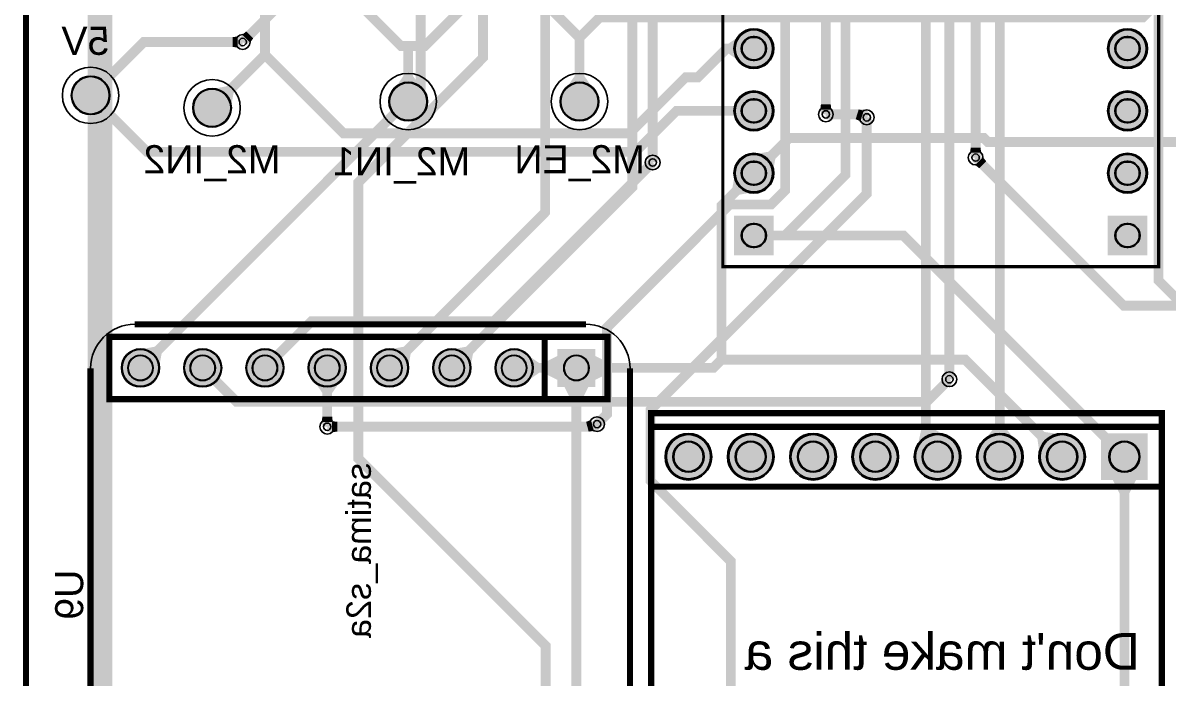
# Model space of a CAD drawing. Header units: millimetres. Extents: x -10 to 60, y -218 to 1.
# Drawn here: x -10.13 to 36.58, y -67.83 to -41.12 of the extents above; entities that cross this region are included whole.
import ezdxf

# ---------------------------------------------------------------- set-up
doc = ezdxf.new("R2010")
doc.units = ezdxf.units.MM
for name, color, linetype, true_color in [('BoardOutLine', 7, 'Continuous', 0xff00ff), ('BottomLayer', 7, 'Continuous', 0x0000ff), ('BottomPasteMaskLayer', 7, 'Continuous', 0x800000), ('BottomSilkLayer', 7, 'Continuous', 0x66cc33), ('BottomSolderMaskLayer', 7, 'Continuous', 0xaa00ff), ('Document', 7, 'Continuous', 0xffffff), ('Hole', 7, 'Continuous', 0x222222), ('Multi-Layer', 7, 'Continuous', 0xc0c0c0), ('TopLayer', 7, 'Continuous', 0xff0000), ('TopSilkLayer', 7, 'Continuous', 0xffcc00), ('TopSolderMaskLayer', 7, 'Continuous', 0x800080)]:
    doc.layers.add(name, color=color, linetype=linetype, true_color=true_color)
doc.styles.get("Standard").update_dxf_attribs({"font": 'arial.ttf'})

msp = doc.modelspace()

# ---------------------------------------------------------------- hatches: boundary and pattern name
at = {"layer": 'BottomLayer'}
for points in [[(-1.3612749000001259, -42.119745580000085), (-1.3612749000001259, -41.66974647999996), (-1.5712744799999427, -41.694745160000025), (-1.5712744799999427, -42.09474436000005)], [(19.180985260000057, -42.7355), (19.180985260000057, -41.592500000000086), (18.647585260000028, -41.96400040000003), (18.647585260000028, -42.36399960000006)], [(-8.127999999999986, -44.069000000000074, 1), (-6.603999999999985, -44.069000000000074, 1)], [(6.159499999999866, -43.81898526000009), (5.016500000000065, -43.81898526000009), (5.388000399999896, -43.28558526000006), (5.787999600000035, -43.28558526000006)], [(13.144499999999994, -43.81898526000009), (12.001499999999965, -43.81898526000009), (12.373000400000024, -43.28558526000006), (12.772999599999935, -43.28558526000006)], [(-3.175000000000011, -44.57700000000011, 1), (-1.651000000000011, -44.57700000000011, 1)], [(-2.460718980000024, -43.81649606000008), (-1.6524960599999758, -44.624718980000125), (-1.5380157199999758, -43.984857420000026), (-1.8208574200000385, -43.70201571999996)], [(4.826000000000079, -44.32300000000009, 1), (6.35000000000008, -44.32300000000009, 1)], [(11.810999999999979, -44.32300000000009, 1), (13.33499999999998, -44.32300000000009, 1)], [(24.165681919999884, -44.69255476000012), (24.031905200000097, -45.122208460000024), (23.83601785999997, -45.04495182000005), (23.9605591400001, -44.644952620000026)], [(19.637281019999932, -46.48349605999999), (20.445503939999867, -47.291718980000155), (20.559984279999867, -46.651857420000056), (20.277142579999804, -46.36901571999999)], [(29.028572879999842, -46.58841584000004), (28.710371839999766, -46.906611800000064), (28.876541180000117, -47.03742688000011), (29.15938541999992, -46.75458772000002)], [(18.924496060000024, -47.196281020000015), (19.73271897999996, -48.00450394000006), (19.09285741999986, -48.11898428000006), (18.810015720000024, -47.836142580000114)], [(10.40207724000004, -55.743998239999996), (10.40207724000004, -54.61900176000006), (10.92707745999985, -54.98150039999996), (10.92707745999985, -55.3814996000001)], [(11.695968480000033, -54.681501000000026), (11.695968480000033, -55.68149900000003), (11.09596967999994, -55.3814996000001), (11.09596967999994, -54.98150039999996)], [(13.19603152000002, -55.68149900000003), (13.19603152000002, -54.681501000000026), (13.796030319999886, -54.98150039999996), (13.796030319999886, -55.3814996000001)], [(2.4844298799998796, -57.80300352000006), (2.4844298799998796, -57.35300442000005), (2.694429459999924, -57.37800564000008), (2.694429459999924, -57.778004839999994)], [(13.155592179999871, -57.74167014), (13.040263480000135, -57.30670022000004), (12.84191487999999, -57.37800564000008), (12.94797003999986, -57.778004839999994)], [(31.359767099999885, -58.85736006000002), (32.31436006000001, -57.90276710000012), (31.533010339999805, -57.79316610000001), (31.2501661, -58.07601034000004)]]:
    msp.add_hatch(color=256, dxfattribs=at).paths.add_polyline_path(points)
at = {"layer": 'BottomPasteMaskLayer'}
for points in [[(-8.127999999999986, -44.069000000000074, 1), (-6.603999999999985, -44.069000000000074, 1)], [(-3.175000000000011, -44.57700000000011, 1), (-1.651000000000011, -44.57700000000011, 1)], [(4.826000000000079, -44.32300000000009, 1), (6.35000000000008, -44.32300000000009, 1)], [(11.810999999999979, -44.32300000000009, 1), (13.33499999999998, -44.32300000000009, 1)]]:
    msp.add_hatch(color=256, dxfattribs=at).paths.add_polyline_path(points)
at = {"layer": 'BottomSolderMaskLayer'}
for points in [[(18.87220000000006, -42.1640000000001, 1), (20.49780000000006, -42.1640000000001, 1)], [(34.112200000000065, -42.1640000000001, 1), (35.73780000000007, -42.1640000000001, 1)], [(-8.153399999999985, -44.069000000000074, 1), (-6.578599999999986, -44.069000000000074, 1)], [(-3.200400000000011, -44.57700000000011, 1), (-1.625600000000011, -44.57700000000011, 1)], [(4.800600000000079, -44.32300000000009, 1), (6.375400000000079, -44.32300000000009, 1)], [(11.78559999999998, -44.32300000000009, 1), (13.360399999999979, -44.32300000000009, 1)], [(18.87220000000006, -44.704000000000065, 1), (20.49780000000006, -44.704000000000065, 1)], [(34.112200000000065, -44.704000000000065, 1), (35.73780000000007, -44.704000000000065, 1)], [(18.87220000000006, -47.24400000000003, 1), (20.49780000000006, -47.24400000000003, 1)], [(34.112200000000065, -47.24400000000003, 1), (35.73780000000007, -47.24400000000003, 1)], [(20.497799999999984, -50.59680000000003), (18.872199999999907, -50.59680000000003), (18.872199999999907, -48.97120000000007), (20.497799999999984, -48.97120000000007)], [(35.73779999999999, -50.59680000000003), (34.112199999999916, -50.59680000000003), (34.112199999999916, -48.97120000000007), (35.73779999999999, -48.97120000000007)], [(-6.10939850000006, -55.18150000000003, 1), (-4.55860150000006, -55.18150000000003, 1)], [(-3.569398499999983, -55.18150000000003, 1), (-2.0186014999999826, -55.18150000000003, 1)], [(-1.0293985000000192, -55.18150000000003, 1), (0.521398499999981, -55.18150000000003, 1)], [(1.5106014999999444, -55.18150000000003, 1), (3.0613984999999446, -55.18150000000003, 1)], [(4.0506014999999085, -55.18150000000003, 1), (5.601398499999908, -55.18150000000003, 1)], [(6.590601499999872, -55.18150000000003, 1), (8.141398499999871, -55.18150000000003, 1)], [(9.130601500000063, -55.18150000000003, 1), (10.681398500000062, -55.18150000000003, 1)], [(11.67058836989247, -54.40611463010771), (11.67058836989247, -55.956911630107584), (13.221411630107582, -55.956911630107584), (13.221411630107582, -54.40611463010771)], [(16.067201799999914, -58.801000000000045, 1), (17.968798199999917, -58.801000000000045, 1)], [(18.607201799999878, -58.801000000000045, 1), (20.50879819999988, -58.801000000000045, 1)], [(21.14720180000007, -58.801000000000045, 1), (23.04879820000007, -58.801000000000045, 1)], [(23.687201800000032, -58.801000000000045, 1), (25.588798200000035, -58.801000000000045, 1)], [(26.227201799999996, -58.801000000000045, 1), (28.1287982, -58.801000000000045, 1)], [(28.76720179999996, -58.801000000000045, 1), (30.668798199999962, -58.801000000000045, 1)], [(31.307201799999923, -58.801000000000045, 1), (33.208798199999926, -58.801000000000045, 1)], [(35.7487981999999, -59.75179819999994), (33.84720179999988, -59.75179819999994), (33.84720179999988, -57.85020180000015), (35.7487981999999, -57.85020180000015)]]:
    msp.add_hatch(color=256, dxfattribs=at).paths.add_polyline_path(points)
at = {"layer": 'Multi-Layer'}
for points in [[(18.92300000000006, -42.1640000000001, 1), (20.44700000000006, -42.1640000000001, 1)], [(34.16300000000007, -42.1640000000001, 1), (35.68700000000007, -42.1640000000001, 1)], [(18.92300000000006, -44.704000000000065, 1), (20.44700000000006, -44.704000000000065, 1)], [(34.16300000000007, -44.704000000000065, 1), (35.68700000000007, -44.704000000000065, 1)], [(18.92300000000006, -47.24400000000003, 1), (20.44700000000006, -47.24400000000003, 1)], [(34.16300000000007, -47.24400000000003, 1), (35.68700000000007, -47.24400000000003, 1)], [(20.447000000000003, -50.54600000000005), (18.922999999999888, -50.54600000000005), (18.922999999999888, -49.02200000000005), (20.447000000000003, -49.02200000000005)], [(35.68700000000001, -50.54600000000005), (34.1629999999999, -50.54600000000005), (34.1629999999999, -49.02200000000005), (35.68700000000001, -49.02200000000005)], [(-6.08399850000006, -55.18150000000003, 1), (-4.58400150000006, -55.18150000000003, 1)], [(-3.543998499999983, -55.18150000000003, 1), (-2.0440014999999825, -55.18150000000003, 1)], [(-1.0039985000000191, -55.18150000000003, 1), (0.4959984999999809, -55.18150000000003, 1)], [(1.5360014999999445, -55.18150000000003, 1), (3.0359984999999448, -55.18150000000003, 1)], [(4.076001499999908, -55.18150000000003, 1), (5.575998499999908, -55.18150000000003, 1)], [(6.6160014999998715, -55.18150000000003, 1), (8.115998499999872, -55.18150000000003, 1)], [(9.156001500000063, -55.18150000000003, 1), (10.655998500000063, -55.18150000000003, 1)], [(11.69598880000001, -54.43151420000015), (11.69598880000001, -55.931511200000045), (13.196011200000044, -55.931511200000045), (13.196011200000044, -54.43151420000015)], [(16.118001799999917, -58.801000000000045, 1), (17.917998199999914, -58.801000000000045, 1)], [(18.65800179999988, -58.801000000000045, 1), (20.457998199999878, -58.801000000000045, 1)], [(21.19800180000007, -58.801000000000045, 1), (22.99799820000007, -58.801000000000045, 1)], [(23.738001800000035, -58.801000000000045, 1), (25.537998200000033, -58.801000000000045, 1)], [(26.2780018, -58.801000000000045, 1), (28.077998199999996, -58.801000000000045, 1)], [(28.818001799999962, -58.801000000000045, 1), (30.61799819999996, -58.801000000000045, 1)], [(31.358001799999926, -58.801000000000045, 1), (33.15799819999992, -58.801000000000045, 1)], [(35.69799820000014, -59.70099819999996), (33.89800179999986, -59.70099819999996), (33.89800179999986, -57.90100180000013), (35.69799820000014, -57.90100180000013)]]:
    msp.add_hatch(color=256, dxfattribs=at).paths.add_polyline_path(points)
at = {"layer": 'TopLayer'}
for points in [[(-0.8634323600000471, -41.913535679999995), (-1.181625780000104, -41.59533464000003), (-1.015453900000125, -41.46452210000007), (-0.7326172799999995, -41.74736888000007)], [(22.394146219999925, -44.64652234000005), (22.84414531999994, -44.64652234000005), (22.819146639999985, -44.43652276), (22.419147440000074, -44.43652276)], [(28.504161940000017, -46.40877180000007), (28.95416104000003, -46.40877180000007), (28.92915981999988, -46.19877222000014), (28.52916061999997, -46.19877222000014)], [(-5.3809671400000525, -54.432974700000045), (-4.585474700000077, -55.22846714000002), (-4.4705701799999815, -54.60091188000001), (-4.7534118799999305, -54.31807018000006)], [(4.779032860000029, -54.432974700000045), (5.574525299999891, -55.22846714000002), (5.6894298200001, -54.60091188000001), (5.406588120000038, -54.31807018000006)], [(7.319030320000024, -54.432974700000045), (8.11452784000005, -55.22846460000005), (8.229429820000064, -54.600906800000075), (7.946585580000033, -54.318067640000095)], [(2.8484982399999126, -55.677577240000005), (1.7235017599999765, -55.677577240000005), (2.086000399999989, -56.20257746000004), (2.4859996000000137, -56.20257746000004)], [(11.94600099999991, -55.93153152000002), (12.945998999999915, -55.93153152000002), (12.645999599999982, -56.53153032), (12.246000399999843, -56.53153032)], [(2.0609991799999534, -57.379572820000135), (2.5110008200000493, -57.379572820000135), (2.4859996000000137, -57.16957324000009), (2.086000399999989, -57.16957324000009)], [(27.56559892000007, -57.98874102000002), (26.323663380000085, -58.517972880000116), (26.497658460000025, -57.75901325999996), (26.897657659999936, -57.5885589400001)], [(30.39299738000011, -58.20570782000004), (29.04300262000004, -58.20570782000004), (29.518000400000005, -57.575709080000024), (29.917999599999916, -57.575709080000024)], [(35.297999000000004, -59.700975340000014), (34.298001, -59.700975340000014), (34.59800039999993, -60.300974139999994), (34.99799960000007, -60.300974139999994)]]:
    msp.add_hatch(color=256, dxfattribs=at).paths.add_polyline_path(points)
at = {"layer": 'TopSolderMaskLayer'}
for points in [[(18.87220000000006, -42.1640000000001, 1), (20.49780000000006, -42.1640000000001, 1)], [(34.112200000000065, -42.1640000000001, 1), (35.73780000000007, -42.1640000000001, 1)], [(18.87220000000006, -44.704000000000065, 1), (20.49780000000006, -44.704000000000065, 1)], [(34.112200000000065, -44.704000000000065, 1), (35.73780000000007, -44.704000000000065, 1)], [(18.87220000000006, -47.24400000000003, 1), (20.49780000000006, -47.24400000000003, 1)], [(34.112200000000065, -47.24400000000003, 1), (35.73780000000007, -47.24400000000003, 1)], [(20.497799999999984, -50.59680000000003), (18.872199999999907, -50.59680000000003), (18.872199999999907, -48.97120000000007), (20.497799999999984, -48.97120000000007)], [(35.73779999999999, -50.59680000000003), (34.112199999999916, -50.59680000000003), (34.112199999999916, -48.97120000000007), (35.73779999999999, -48.97120000000007)], [(-6.10939850000006, -55.18150000000003, 1), (-4.55860150000006, -55.18150000000003, 1)], [(-3.569398499999983, -55.18150000000003, 1), (-2.0186014999999826, -55.18150000000003, 1)], [(-1.0293985000000192, -55.18150000000003, 1), (0.521398499999981, -55.18150000000003, 1)], [(1.5106014999999444, -55.18150000000003, 1), (3.0613984999999446, -55.18150000000003, 1)], [(4.0506014999999085, -55.18150000000003, 1), (5.601398499999908, -55.18150000000003, 1)], [(6.590601499999872, -55.18150000000003, 1), (8.141398499999871, -55.18150000000003, 1)], [(9.130601500000063, -55.18150000000003, 1), (10.681398500000062, -55.18150000000003, 1)], [(11.67058836989247, -54.40611463010771), (11.67058836989247, -55.956911630107584), (13.221411630107582, -55.956911630107584), (13.221411630107582, -54.40611463010771)], [(16.067201799999914, -58.801000000000045, 1), (17.968798199999917, -58.801000000000045, 1)], [(18.607201799999878, -58.801000000000045, 1), (20.50879819999988, -58.801000000000045, 1)], [(21.14720180000007, -58.801000000000045, 1), (23.04879820000007, -58.801000000000045, 1)], [(23.687201800000032, -58.801000000000045, 1), (25.588798200000035, -58.801000000000045, 1)], [(26.227201799999996, -58.801000000000045, 1), (28.1287982, -58.801000000000045, 1)], [(28.76720179999996, -58.801000000000045, 1), (30.668798199999962, -58.801000000000045, 1)], [(31.307201799999923, -58.801000000000045, 1), (33.208798199999926, -58.801000000000045, 1)], [(35.7487981999999, -59.75179819999994), (33.84720179999988, -59.75179819999994), (33.84720179999988, -57.85020180000015), (35.7487981999999, -57.85020180000015)]]:
    msp.add_hatch(color=256, dxfattribs=at).paths.add_polyline_path(points)

# ---------------------------------------------------------------- linework, layer by layer
at = {"layer": 'BoardOutLine', "const_width": 0.254}
msp.add_lwpolyline([(-10.000005400000077, 0), (60.00000699999998, 0), (60.00000699999998, -100.00000320000004), (-10.000005400000077, -100.00000320000004), (-10.000005400000077, 0)], close=True, dxfattribs=at)
at = {"layer": 'BottomLayer', "const_width": 0.3999992}
for points in [[(17.555692600000043, -37.08400000000006), (9.948900600000002, -37.08400000000006), (8.63597459999994, -38.39692600000001), (8.63597459999994, -39.684451999999965), (6.265392599999927, -42.05503399999998), (5.587974599999939, -42.05503399999998)], [(34.92497459999993, -37.08400000000006), (36.22418459999983, -38.38320999999996), (36.22418459999983, -40.2206460000001), (35.551084599999854, -40.893745999999965), (13.398728600000027, -40.893745999999965), (12.572974599999839, -41.71950000000004)], [(-0.2540254000000459, -42.418000000000006), (-0.2540254000000459, -39.05250000000001)], [(5.587974599999939, -42.05503399999998), (5.2885086, -42.05503399999998), (2.2859745999999177, -39.05250000000001)], [(12.572974599999839, -41.71950000000004), (9.905974599999922, -39.05250000000001)], [(12.572974599999839, -44.32300000000009), (12.572974599999839, -41.71950000000004)], [(-7.366025400000126, -44.069000000000074), (-5.191785399999958, -41.89476000000002), (-1.1628374000000576, -41.89476000000002)], [(-0.2540254000000459, -42.418000000000006), (2.944850599999995, -45.61687600000005), (14.622754599999894, -45.61687600000005), (16.90443659999994, -43.335194), (17.399990600000024, -43.335194), (18.571184600000038, -42.1640000000001), (19.68497459999992, -42.1640000000001)], [(5.587974599999939, -44.32300000000009), (5.587974599999939, -42.05503399999998)], [(-2.4130254000000377, -44.57700000000011), (-0.2540254000000459, -42.418000000000006)], [(42.16397459999996, -42.35450000000003), (38.544474599999944, -45.974000000000046), (29.22953259999997, -45.974000000000046), (29.061384599999997, -45.80585200000007), (21.1231226000001, -45.80585200000007), (19.68497459999992, -47.24400000000003)], [(19.68497459999992, -44.704000000000065), (16.527500600000053, -44.704000000000065), (14.858720600000083, -46.37278000000015), (-5.062245400000052, -46.37278000000015), (-7.366025400000126, -44.069000000000074)], [(22.619182600000045, -44.84496999999999), (24.16680460000009, -44.84496999999999), (24.288216600000055, -44.96638200000007)], [(15.558236599999987, -46.80661199999997), (9.07996659999992, -53.28488200000004), (1.6425925999999436, -53.28488200000004), (-0.2540254000000459, -55.18150000000003)], [(28.72915260000002, -46.60722200000009), (34.76749459999985, -52.645564000000036), (49.9150386, -52.645564000000036), (51.94297459999996, -54.673500000000104)], [(18.365444599999933, -54.84393399999999), (18.365444599999933, -48.56353000000013), (19.68497459999992, -47.24400000000003)], [(34.79799999999989, -58.801000000000045), (25.781000000000063, -49.784000000000106), (19.68500000000006, -49.784000000000106)], [(18.364200000000096, -54.84368000000006), (18.028920000000085, -55.18150000000003), (12.446000000000026, -55.18150000000003)], [(32.25797460000001, -58.801000000000045), (28.30090860000007, -54.84393399999999), (18.365444599999933, -54.84393399999999)], [(27.659050599999887, -55.64530400000001), (26.739824600000134, -56.564530000000104), (-1.410995400000047, -56.564530000000104), (-2.7940254000001232, -55.18150000000003)], [(12.446000000000026, -55.18150000000003), (9.906000000000063, -55.18150000000003)], [(2.2859745999999177, -57.57799), (13.18511460000002, -57.57799), (13.289762600000017, -57.473342000000116)]]:
    msp.add_lwpolyline(points, dxfattribs=at)
at = {"layer": 'BottomLayer'}
for centre in [(-7.3659999999999854, -44.069000000000074), (-2.413000000000011, -44.57700000000011), (5.588000000000079, -44.32300000000009), (12.572999999999979, -44.32300000000009)]:
    msp.add_circle(centre, 0.762, dxfattribs=at)
at = {"layer": 'BottomPasteMaskLayer'}
for centre in [(-7.3659999999999854, -44.069000000000074), (-2.413000000000011, -44.57700000000011), (5.588000000000079, -44.32300000000009), (12.572999999999979, -44.32300000000009)]:
    msp.add_circle(centre, 0.762, dxfattribs=at)
at = {"layer": 'BottomSilkLayer', "const_width": 0.254}
for points in [[(12.834010400000011, -53.40350000000001), (-5.566003600000045, -53.40350000000001)], [(11.152479599999992, -56.45150000000001), (11.152479599999992, -53.911500000000046)], [(-7.3659999999999854, -55.20349640000006), (-7.3659999999999854, -71.60348900000008)], [(14.634006800000066, -71.60348900000008), (14.634006800000066, -55.20349640000006)]]:
    msp.add_lwpolyline(points, dxfattribs=at)
msp.add_lwpolyline([(-6.603974600000015, -56.45150000000001), (-6.603974600000015, -53.911500000000046), (13.715974599999868, -53.911500000000046), (13.715974599999868, -56.45150000000001), (-6.603974600000015, -56.45150000000001)], close=True, dxfattribs=at)
at = {"layer": 'BottomSilkLayer'}
for centre in [(-7.3659999999999854, -44.069000000000074), (-2.413000000000011, -44.57700000000011), (5.588000000000079, -44.32300000000009), (12.572999999999979, -44.32300000000009)]:
    msp.add_circle(centre, 1.1501119999999998, dxfattribs=at)
for centre, start, end in [((-5.566003600000045, -55.20349640000006), 90, 180), ((12.834010400000011, -55.20349640000006), 359.99999999999926, 90)]:
    msp.add_arc(centre, 1.7999964, start, end, dxfattribs=at)
at = {"layer": 'BottomSolderMaskLayer'}
for points in [[(19.660615999999777, -41.6763200000001), (19.709384000000114, -41.6763200000001)], [(34.900615999999786, -41.6763200000001), (34.94938400000012, -41.6763200000001)], [(19.660615999999777, -42.6516800000001), (19.709384000000114, -42.6516800000001)], [(34.900615999999786, -42.6516800000001), (34.94938400000012, -42.6516800000001)], [(19.660615999999777, -44.21632000000007), (19.709384000000114, -44.21632000000007)], [(34.900615999999786, -44.21632000000007), (34.94938400000012, -44.21632000000007)], [(19.660615999999777, -45.19168000000006), (19.709384000000114, -45.19168000000006)], [(34.900615999999786, -45.19168000000006), (34.94938400000012, -45.19168000000006)], [(19.660615999999777, -46.75632000000003), (19.709384000000114, -46.75632000000003)], [(34.900615999999786, -46.75632000000003), (34.94938400000012, -46.75632000000003)], [(19.660615999999777, -47.731680000000026), (19.709384000000114, -47.731680000000026)], [(34.900615999999786, -47.731680000000026), (34.94938400000012, -47.731680000000026)], [(19.660615999999777, -49.29632000000011), (19.709384000000114, -49.29632000000011)], [(34.900615999999786, -49.29632000000011), (34.94938400000012, -49.29632000000011)], [(19.660615999999777, -50.2716800000001), (19.709384000000114, -50.2716800000001)], [(34.900615999999786, -50.2716800000001), (34.94938400000012, -50.2716800000001)]]:
    msp.add_lwpolyline(points, close=True, dxfattribs=at)
for centre, radius in [((19.68500000000006, -42.1640000000001), 0.8128), ((34.92500000000007, -42.1640000000001), 0.8128), ((-7.3659999999999854, -44.069000000000074), 0.7873999999999999), ((-2.413000000000011, -44.57700000000011), 0.7873999999999999), ((5.588000000000079, -44.32300000000009), 0.7873999999999999), ((12.572999999999979, -44.32300000000009), 0.7873999999999999), ((19.68500000000006, -44.704000000000065), 0.8128), ((34.92500000000007, -44.704000000000065), 0.8128), ((19.68500000000006, -47.24400000000003), 0.8128), ((34.92500000000007, -47.24400000000003), 0.8128), ((-5.33400000000006, -55.18150000000003), 0.7753985000000001), ((-2.7939999999999827, -55.18150000000003), 0.7753985000000001), ((-0.2540000000000191, -55.18150000000003), 0.7753985000000001), ((2.2859999999999445, -55.18150000000003), 0.7753985000000001), ((4.825999999999908, -55.18150000000003), 0.7753985000000001), ((7.365999999999872, -55.18150000000003), 0.7753985000000001), ((9.906000000000063, -55.18150000000003), 0.7753985000000001), ((-5.33400000000006, -55.18150000000003), 0.5169323333333333), ((-2.7939999999999827, -55.18150000000003), 0.5169323333333333), ((-0.2540000000000191, -55.18150000000003), 0.5169323333333333), ((2.2859999999999445, -55.18150000000003), 0.5169323333333333), ((4.825999999999908, -55.18150000000003), 0.5169323333333333), ((7.365999999999872, -55.18150000000003), 0.5169323333333333), ((9.906000000000063, -55.18150000000003), 0.5169323333333333), ((12.446000000000026, -55.18150000000003), 0.5169323333333333), ((17.017999999999915, -58.801000000000045), 0.9507981999999999), ((19.55799999999988, -58.801000000000045), 0.9507981999999999), ((22.09800000000007, -58.801000000000045), 0.9507981999999999), ((24.638000000000034, -58.801000000000045), 0.9507981999999999), ((27.177999999999997, -58.801000000000045), 0.9507981999999999), ((29.71799999999996, -58.801000000000045), 0.9507981999999999), ((32.257999999999925, -58.801000000000045), 0.9507981999999999), ((17.017999999999915, -58.801000000000045), 0.6338654666666667), ((19.55799999999988, -58.801000000000045), 0.6338654666666667), ((22.09800000000007, -58.801000000000045), 0.6338654666666667), ((24.638000000000034, -58.801000000000045), 0.6338654666666667), ((27.177999999999997, -58.801000000000045), 0.6338654666666667), ((29.71799999999996, -58.801000000000045), 0.6338654666666667), ((32.257999999999925, -58.801000000000045), 0.6338654666666667), ((34.79799999999989, -58.801000000000045), 0.6338654666666667)]:
    msp.add_circle(centre, radius, dxfattribs=at)
for centre, start, end in [((19.660615999999777, -42.1640000000001), 450, 270), ((19.709384000000114, -42.1640000000001), 270, 450), ((34.900615999999786, -42.1640000000001), 450, 270), ((34.94938400000012, -42.1640000000001), 270, 450), ((19.660615999999777, -44.704000000000065), 450, 270), ((19.709384000000114, -44.704000000000065), 270, 450), ((34.900615999999786, -44.704000000000065), 450, 270), ((34.94938400000012, -44.704000000000065), 270, 450), ((19.660615999999777, -47.24400000000003), 450, 270), ((19.709384000000114, -47.24400000000003), 270, 450), ((34.900615999999786, -47.24400000000003), 450, 270), ((34.94938400000012, -47.24400000000003), 270, 450), ((19.660615999999777, -49.784000000000106), 450, 270), ((19.709384000000114, -49.784000000000106), 270, 450), ((34.900615999999786, -49.784000000000106), 450, 270), ((34.94938400000012, -49.784000000000106), 270, 450)]:
    msp.add_arc(centre, 0.48768, start, end, dxfattribs=at)
at = {"layer": 'Document', "const_width": 0.127}
msp.add_lwpolyline([(36.19500000000005, -0.2540000000000191), (18.415000000000077, -0.2540000000000191), (18.415000000000077, -51.05400000000009), (36.19500000000005, -51.05400000000009), (36.19500000000005, -0.2540000000000191)], close=True, dxfattribs=at)
at = {"layer": 'Hole'}
for centre in [(-1.1628120000000308, -41.89476000000002), (22.619207999999958, -44.84496999999999), (24.28824199999997, -44.96638200000007), (15.5582619999999, -46.80661199999997), (28.729177999999933, -46.60722200000009), (27.659076000000027, -55.64530400000001), (2.2859999999999445, -57.57799), (13.28978799999993, -57.473342000000116)]:
    msp.add_circle(centre, 0.15001240000000002, dxfattribs=at)
at = {"layer": 'Multi-Layer'}
for points in [[(19.662140000000022, -41.7068000000001), (19.707860000000096, -41.7068000000001)], [(34.90214000000003, -41.7068000000001), (34.947860000000105, -41.7068000000001)], [(19.662140000000022, -42.6212000000001), (19.707860000000096, -42.6212000000001)], [(34.90214000000003, -42.6212000000001), (34.947860000000105, -42.6212000000001)], [(19.662140000000022, -44.246800000000064), (19.707860000000096, -44.246800000000064)], [(34.90214000000003, -44.246800000000064), (34.947860000000105, -44.246800000000064)], [(19.662140000000022, -45.161200000000065), (19.707860000000096, -45.161200000000065)], [(34.90214000000003, -45.161200000000065), (34.947860000000105, -45.161200000000065)], [(19.662140000000022, -46.78680000000003), (19.707860000000096, -46.78680000000003)], [(34.90214000000003, -46.78680000000003), (34.947860000000105, -46.78680000000003)], [(19.662140000000022, -47.70120000000003), (19.707860000000096, -47.70120000000003)], [(34.90214000000003, -47.70120000000003), (34.947860000000105, -47.70120000000003)], [(19.662140000000022, -49.326800000000105), (19.707860000000096, -49.326800000000105)], [(34.90214000000003, -49.326800000000105), (34.947860000000105, -49.326800000000105)], [(19.662140000000022, -50.241200000000106), (19.707860000000096, -50.241200000000106)], [(34.90214000000003, -50.241200000000106), (34.947860000000105, -50.241200000000106)]]:
    msp.add_lwpolyline(points, close=True, dxfattribs=at)
for centre, radius in [((19.68500000000006, -42.1640000000001), 0.762), ((34.92500000000007, -42.1640000000001), 0.762), ((-1.1628120000000308, -41.89476000000002), 0.2999994), ((19.68500000000006, -44.704000000000065), 0.762), ((34.92500000000007, -44.704000000000065), 0.762), ((22.619207999999958, -44.84496999999999), 0.2999994), ((24.28824199999997, -44.96638200000007), 0.2999994), ((15.5582619999999, -46.80661199999997), 0.2999994), ((19.68500000000006, -47.24400000000003), 0.762), ((28.729177999999933, -46.60722200000009), 0.2999994), ((34.92500000000007, -47.24400000000003), 0.762), ((-5.33400000000006, -55.18150000000003), 0.7499985), ((-2.7939999999999827, -55.18150000000003), 0.7499985), ((-0.2540000000000191, -55.18150000000003), 0.7499985), ((2.2859999999999445, -55.18150000000003), 0.7499985), ((4.825999999999908, -55.18150000000003), 0.7499985), ((7.365999999999872, -55.18150000000003), 0.7499985), ((9.906000000000063, -55.18150000000003), 0.7499985), ((-5.33400000000006, -55.18150000000003), 0.49999899999999997), ((-2.7939999999999827, -55.18150000000003), 0.49999899999999997), ((-0.2540000000000191, -55.18150000000003), 0.49999899999999997), ((2.2859999999999445, -55.18150000000003), 0.49999899999999997), ((4.825999999999908, -55.18150000000003), 0.49999899999999997), ((7.365999999999872, -55.18150000000003), 0.49999899999999997), ((9.906000000000063, -55.18150000000003), 0.49999899999999997), ((12.446000000000026, -55.18150000000003), 0.49999899999999997), ((27.659076000000027, -55.64530400000001), 0.2999994), ((2.2859999999999445, -57.57799), 0.2999994), ((13.28978799999993, -57.473342000000116), 0.2999994), ((17.017999999999915, -58.801000000000045), 0.8999982), ((19.55799999999988, -58.801000000000045), 0.8999982), ((22.09800000000007, -58.801000000000045), 0.8999982), ((24.638000000000034, -58.801000000000045), 0.8999982), ((27.177999999999997, -58.801000000000045), 0.8999982), ((29.71799999999996, -58.801000000000045), 0.8999982), ((32.257999999999925, -58.801000000000045), 0.8999982), ((17.017999999999915, -58.801000000000045), 0.5999988), ((19.55799999999988, -58.801000000000045), 0.5999988), ((22.09800000000007, -58.801000000000045), 0.5999988), ((24.638000000000034, -58.801000000000045), 0.5999988), ((27.177999999999997, -58.801000000000045), 0.5999988), ((29.71799999999996, -58.801000000000045), 0.5999988), ((32.257999999999925, -58.801000000000045), 0.5999988), ((34.79799999999989, -58.801000000000045), 0.5999988)]:
    msp.add_circle(centre, radius, dxfattribs=at)
for centre, start, end in [((19.662140000000022, -42.1640000000001), 450, 270), ((19.707860000000096, -42.1640000000001), 270, 450), ((34.90214000000003, -42.1640000000001), 450, 270), ((34.947860000000105, -42.1640000000001), 270, 450), ((19.662140000000022, -44.704000000000065), 450, 270), ((19.707860000000096, -44.704000000000065), 270, 450), ((34.90214000000003, -44.704000000000065), 450, 270), ((34.947860000000105, -44.704000000000065), 270, 450), ((19.662140000000022, -47.24400000000003), 450, 270), ((19.707860000000096, -47.24400000000003), 270, 450), ((34.90214000000003, -47.24400000000003), 450, 270), ((34.947860000000105, -47.24400000000003), 270, 450), ((19.662140000000022, -49.784000000000106), 450, 270), ((19.707860000000096, -49.784000000000106), 270, 450), ((34.90214000000003, -49.784000000000106), 450, 270), ((34.947860000000105, -49.784000000000106), 270, 450)]:
    msp.add_arc(centre, 0.4572, start, end, dxfattribs=at)
at = {"layer": 'TopLayer'}
for points, const_width in [([(34.92497459999993, -11.684000000000083), (26.69766059999995, -19.91131400000006), (26.69766059999995, -58.32068600000002), (27.177974599999857, -58.801000000000045)], 0.3999992), ([(20.94735460000004, -49.784000000000106), (23.42055259999995, -47.31080200000008), (23.42055259999995, -19.202654000000052), (30.578018600000064, -12.045188000000053)], 0.3999992), ([(22.619182600000045, -44.84496999999999), (22.619182600000045, -17.15820800000006), (19.68497459999992, -14.224000000000046)], 0.3999992), ([(34.92497459999993, -14.224000000000046), (29.71797459999982, -19.43100000000004), (29.71797459999982, -58.801000000000045)], 0.3999992), ([(16.149548600000003, -98.42779400000006), (15.386532599999896, -97.66477800000007), (15.386532599999896, -89.38539400000002), (11.194262599999888, -85.19312400000001), (11.194262599999888, -66.51218600000004), (3.555974600000013, -58.873898000000054), (3.555974600000013, -47.617380000000026), (8.63597459999994, -42.537379999999985), (8.63597459999994, -38.119050000000016), (18.408624600000053, -28.346400000000017), (18.408624600000053, -18.040350000000103), (19.68497459999992, -16.76400000000001)], 0.3999992), ([(39.24297459999991, -54.673500000000104), (36.188370599999985, -51.61889600000006), (36.188370599999985, -25.64739600000007), (34.92497459999993, -24.384000000000015)], 0.3999992), ([(-5.334025400000087, -71.56450000000007), (-6.980707400000028, -69.91781800000001), (-6.980707400000028, -33.16935200000012), (-2.3360633999999436, -28.524708000000146)], 0.9999979999999999), ([(19.68497459999992, -29.464000000000055), (11.175974599999904, -37.97300000000007), (11.175974599999904, -48.831500000000005), (4.825974599999995, -55.18150000000003)], 0.3999992), ([(28.72915260000002, -46.60722200000009), (28.72915260000002, -30.88817800000004)], 0.3999992), ([(19.68497459999992, -32.00400000000002), (14.728164600000014, -36.96081000000004), (14.728164600000014, -47.81930999999997), (7.365974599999959, -55.18150000000003)], 0.3999992), ([(27.659050599999887, -55.64530400000001), (27.659050599999887, -32.6664320000001)], 0.3999992), ([(4.6558200000000625, -33.52800000000002), (1.0159999999999627, -37.167820000000006), (1.0159999999999627, -39.71544000000006), (-1.1633199999999988, -41.89476000000002)], 0.3999992), ([(8.274786600000084, -34.592260000000124), (6.095974599999977, -36.77107200000012), (6.095974599999977, -43.75150000000008), (-5.334025400000087, -55.18150000000003)], 0.3999992), ([(19.68497459999992, -34.544000000000096), (18.736284599999976, -34.544000000000096), (15.558236599999987, -37.722048000000086), (15.558236599999987, -46.80661199999997)], 0.3999992), ([(19.68497459999992, -37.08400000000006), (20.96081659999993, -38.35984200000007), (20.96081659999993, -47.945548000000144), (20.38652260000015, -48.51984200000004), (18.706058599999892, -48.51984200000004), (13.697432599999843, -53.52846800000009), (13.697432599999843, -57.06567200000006), (13.289762600000017, -57.473342000000116)], 0.3999992), ([(18.650432600000045, -96.42779800000005), (18.742380600000047, -96.33585000000005), (18.742380600000047, -63.05956400000002), (15.466542600000025, -59.783726000000115), (15.466542600000025, -56.899302000000034), (24.288216600000055, -48.07762800000012), (24.288216600000055, -44.96638200000007)], 0.3999992), ([(19.68500000000006, -49.784000000000106), (20.947379999999953, -49.784000000000106)], 0.3999992), ([(2.2859745999999177, -57.57799), (2.2859745999999177, -55.18150000000003)], 0.3999992), ([(12.446000000000026, -55.18150000000003), (12.446000000000026, -71.56450000000007)], 0.3999992), ([(34.79799999999989, -58.801000000000045), (34.79799999999989, -77.72400000000005), (33.14700000000005, -79.375)], 0.3999992)]:
    msp.add_lwpolyline(points, dxfattribs=dict(at, const_width=const_width))
at = {"layer": 'TopSilkLayer', "const_width": 0.254}
msp.add_lwpolyline([(36.322, -72.26300000000003), (15.494000000000028, -72.26300000000003), (15.494000000000028, -57.023000000000025), (36.322, -57.023000000000025), (36.322, -72.26300000000003)], close=True, dxfattribs=at)
for points in [[(15.498038599999859, -57.581038000000035), (36.317961399999945, -57.581038000000035)], [(36.317961399999945, -60.020962000000054), (15.498038599999859, -60.020962000000054)]]:
    msp.add_lwpolyline(points, dxfattribs=at)
at = {"layer": 'TopSolderMaskLayer'}
for points in [[(19.660615999999777, -41.6763200000001), (19.709384000000114, -41.6763200000001)], [(34.900615999999786, -41.6763200000001), (34.94938400000012, -41.6763200000001)], [(19.660615999999777, -42.6516800000001), (19.709384000000114, -42.6516800000001)], [(34.900615999999786, -42.6516800000001), (34.94938400000012, -42.6516800000001)], [(19.660615999999777, -44.21632000000007), (19.709384000000114, -44.21632000000007)], [(34.900615999999786, -44.21632000000007), (34.94938400000012, -44.21632000000007)], [(19.660615999999777, -45.19168000000006), (19.709384000000114, -45.19168000000006)], [(34.900615999999786, -45.19168000000006), (34.94938400000012, -45.19168000000006)], [(19.660615999999777, -46.75632000000003), (19.709384000000114, -46.75632000000003)], [(34.900615999999786, -46.75632000000003), (34.94938400000012, -46.75632000000003)], [(19.660615999999777, -47.731680000000026), (19.709384000000114, -47.731680000000026)], [(34.900615999999786, -47.731680000000026), (34.94938400000012, -47.731680000000026)], [(19.660615999999777, -49.29632000000011), (19.709384000000114, -49.29632000000011)], [(34.900615999999786, -49.29632000000011), (34.94938400000012, -49.29632000000011)], [(19.660615999999777, -50.2716800000001), (19.709384000000114, -50.2716800000001)], [(34.900615999999786, -50.2716800000001), (34.94938400000012, -50.2716800000001)]]:
    msp.add_lwpolyline(points, close=True, dxfattribs=at)
for centre, radius in [((19.68500000000006, -42.1640000000001), 0.8128), ((34.92500000000007, -42.1640000000001), 0.8128), ((19.68500000000006, -44.704000000000065), 0.8128), ((34.92500000000007, -44.704000000000065), 0.8128), ((19.68500000000006, -47.24400000000003), 0.8128), ((34.92500000000007, -47.24400000000003), 0.8128), ((-5.33400000000006, -55.18150000000003), 0.7753985000000001), ((-2.7939999999999827, -55.18150000000003), 0.7753985000000001), ((-0.2540000000000191, -55.18150000000003), 0.7753985000000001), ((2.2859999999999445, -55.18150000000003), 0.7753985000000001), ((4.825999999999908, -55.18150000000003), 0.7753985000000001), ((7.365999999999872, -55.18150000000003), 0.7753985000000001), ((9.906000000000063, -55.18150000000003), 0.7753985000000001), ((-5.33400000000006, -55.18150000000003), 0.5169323333333333), ((-2.7939999999999827, -55.18150000000003), 0.5169323333333333), ((-0.2540000000000191, -55.18150000000003), 0.5169323333333333), ((2.2859999999999445, -55.18150000000003), 0.5169323333333333), ((4.825999999999908, -55.18150000000003), 0.5169323333333333), ((7.365999999999872, -55.18150000000003), 0.5169323333333333), ((9.906000000000063, -55.18150000000003), 0.5169323333333333), ((12.446000000000026, -55.18150000000003), 0.5169323333333333), ((17.017999999999915, -58.801000000000045), 0.9507981999999999), ((19.55799999999988, -58.801000000000045), 0.9507981999999999), ((22.09800000000007, -58.801000000000045), 0.9507981999999999), ((24.638000000000034, -58.801000000000045), 0.9507981999999999), ((27.177999999999997, -58.801000000000045), 0.9507981999999999), ((29.71799999999996, -58.801000000000045), 0.9507981999999999), ((32.257999999999925, -58.801000000000045), 0.9507981999999999), ((17.017999999999915, -58.801000000000045), 0.6338654666666667), ((19.55799999999988, -58.801000000000045), 0.6338654666666667), ((22.09800000000007, -58.801000000000045), 0.6338654666666667), ((24.638000000000034, -58.801000000000045), 0.6338654666666667), ((27.177999999999997, -58.801000000000045), 0.6338654666666667), ((29.71799999999996, -58.801000000000045), 0.6338654666666667), ((32.257999999999925, -58.801000000000045), 0.6338654666666667), ((34.79799999999989, -58.801000000000045), 0.6338654666666667)]:
    msp.add_circle(centre, radius, dxfattribs=at)
for centre, start, end in [((19.660615999999777, -42.1640000000001), 450, 270), ((19.709384000000114, -42.1640000000001), 270, 450), ((34.900615999999786, -42.1640000000001), 450, 270), ((34.94938400000012, -42.1640000000001), 270, 450), ((19.660615999999777, -44.704000000000065), 450, 270), ((19.709384000000114, -44.704000000000065), 270, 450), ((34.900615999999786, -44.704000000000065), 450, 270), ((34.94938400000012, -44.704000000000065), 270, 450), ((19.660615999999777, -47.24400000000003), 450, 270), ((19.709384000000114, -47.24400000000003), 270, 450), ((34.900615999999786, -47.24400000000003), 450, 270), ((34.94938400000012, -47.24400000000003), 270, 450), ((19.660615999999777, -49.784000000000106), 450, 270), ((19.709384000000114, -49.784000000000106), 270, 450), ((34.900615999999786, -49.784000000000106), 450, 270), ((34.94938400000012, -49.784000000000106), 270, 450)]:
    msp.add_arc(centre, 0.48768, start, end, dxfattribs=at)

# ---------------------------------------------------------------- texts
at = {"layer": 'BottomSilkLayer', "text_generation_flag": 2}
for s, height, p in [('5V', 1.143, (-6.604000000000042, -42.418000000000006)), ('M2_IN2', 1.143, (0.3809999999999718, -47.24400000000003)), ('M2_IN1', 1.143, (8.116315999999983, -47.333916000000045)), ('M2_EN', 1.143, (15.239999999999895, -47.24400000000003)), ("Don't make this a", 1.499997, (35.43299999999988, -67.48805400000003))]:
    msp.add_text(s, height=height, dxfattribs=at).set_placement(p)
for s, height, p in [('satima_s2a', 0.9999979999999999, (4.0639999999999645, -59.055000000000064)), ('U9', 1.143, (-7.669022000000041, -63.40348000000006))]:
    msp.add_text(s, height=height, rotation=90, dxfattribs=at).set_placement(p)

doc.saveas('drawing.dxf')
